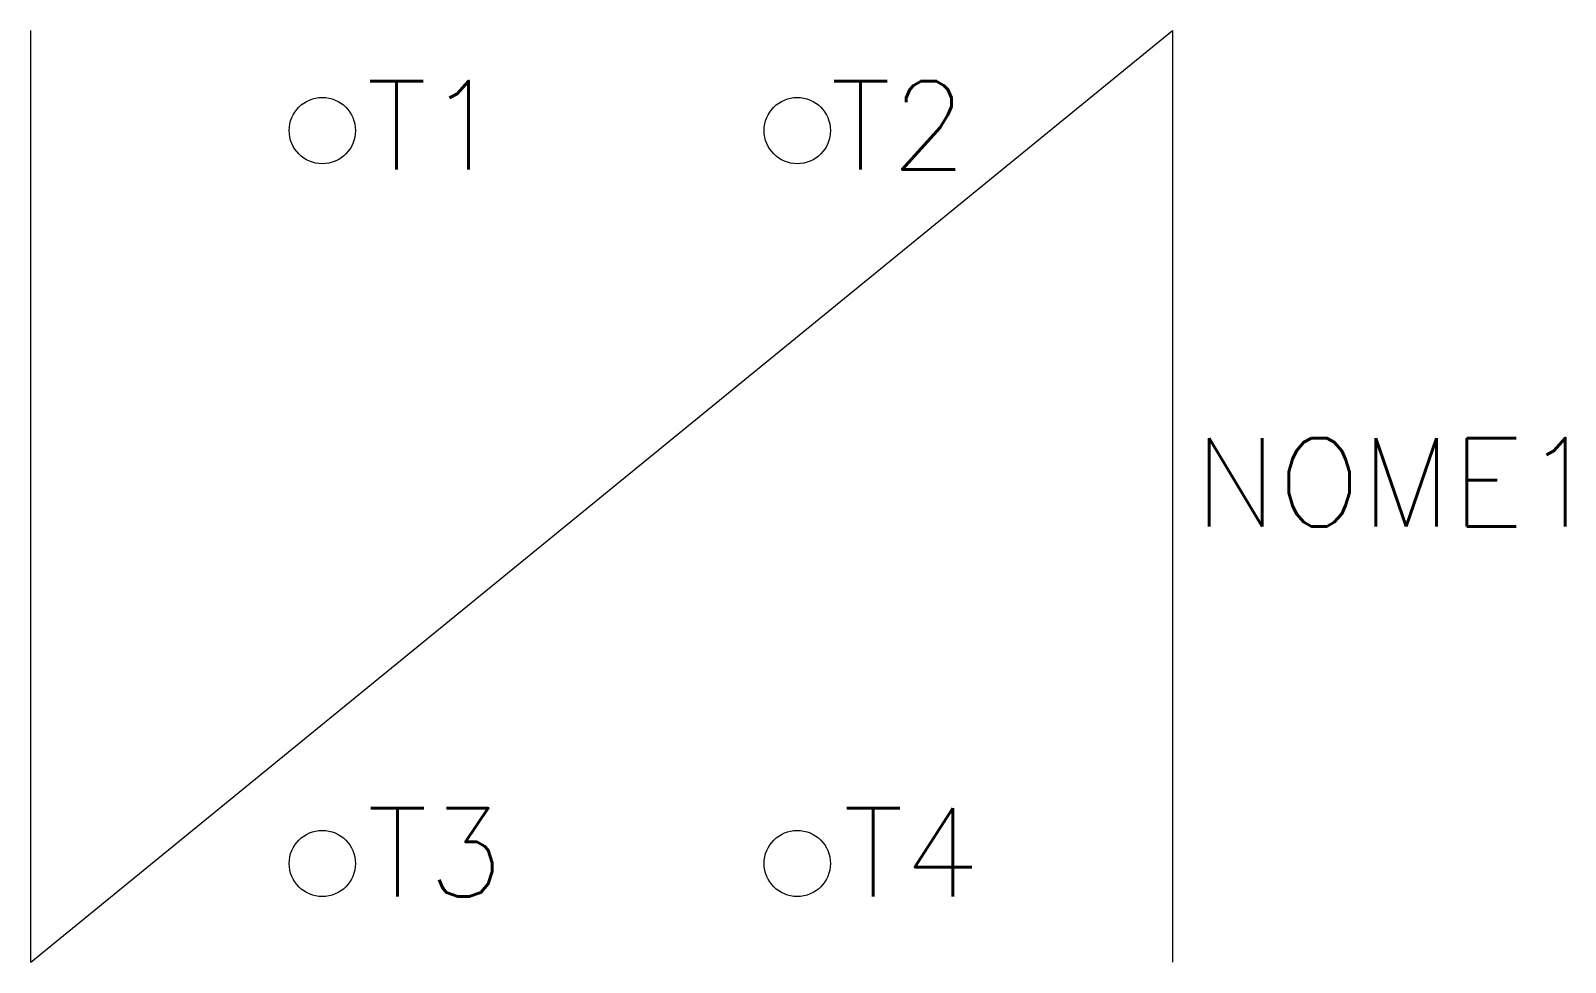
# Model space of a CAD drawing. Extents: x 375.4 to 410.1, y 182.9 to 204.
import ezdxf
from ezdxf.enums import TextEntityAlignment as Align

# ---------------------------------------------------------------- set-up
doc = ezdxf.new("R2010")
doc.units = 0
doc.header["$MEASUREMENT"] = 0
doc.layers.get('0').update_dxf_attribs({"linetype": 'CONTINUOUS'})
doc.styles.add('ROMANS', font='romans')

msp = doc.modelspace()

# ---------------------------------------------------------------- linework, layer by layer
for p, q in [((375.374, 182.941), (401.216, 204.036)), ((375.374, 182.941), (375.374, 204.036)), ((401.216, 204.036), (401.216, 182.941))]:
    msp.add_line(p, q)
for centre in [(381.974, 201.774), (392.723, 201.774), (381.974, 185.179), (392.723, 185.179)]:
    msp.add_circle(centre, 0.75)

# ---------------------------------------------------------------- texts
at = {"style": 'ROMANS'}
for tag, p in [('T1', (382.97, 200.893)), ('T2', (393.47, 200.893)), ('T3', (382.987, 184.429)), ('T4', (393.757, 184.429))]:
    msp.add_attdef(tag, p, '', height=2, dxfattribs=at)
at = {"lineweight": -3, "style": 'ROMANS'}
msp.add_attdef('NOME1', text='', height=2, dxfattribs=at).set_placement((401.705, 193.811), align=Align.MIDDLE_LEFT)

doc.saveas('drawing.dxf')
